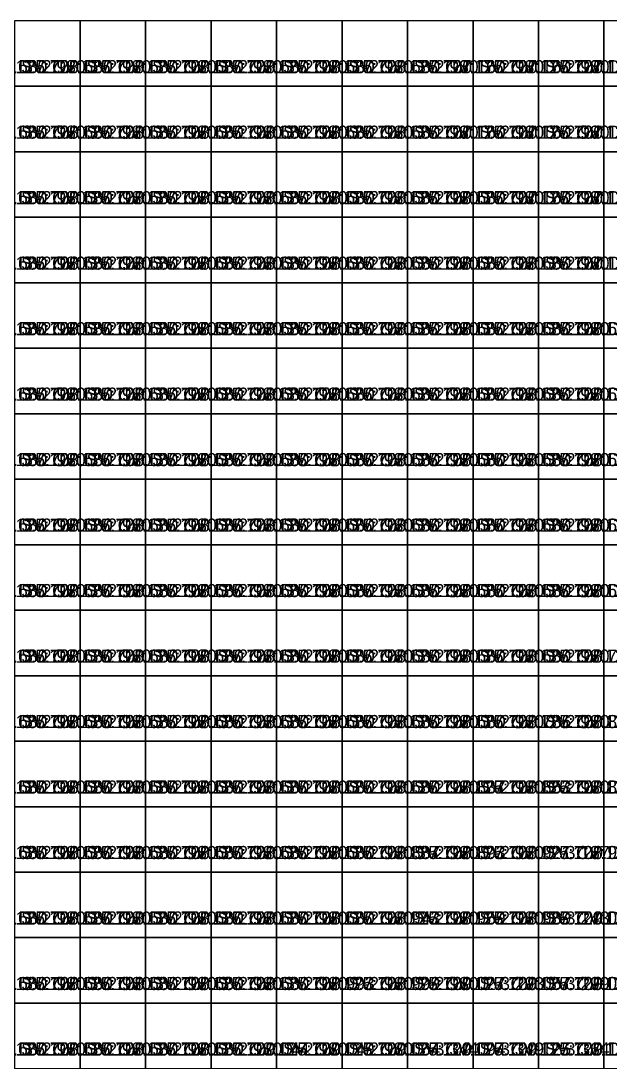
# Model space of a CAD drawing. Header units: metres. Extents: x 287857 to 287981, y 62957 to 63018.
# Drawn here: x 287875.02 to 287884.02, y 63001.93 to 63017.83 of the extents above; entities that cross this region are included whole.
import ezdxf

# ---------------------------------------------------------------- set-up
doc = ezdxf.new("R2010")
doc.units = ezdxf.units.M
doc.layers.add('CORR-CUT', color=7, linetype='Continuous', true_color=0x3b82f6)
doc.layers.add('CORR-DIFF-TXT', color=7, linetype='Continuous', true_color=0xffffff)

msp = doc.modelspace()

# ---------------------------------------------------------------- linework, layer by layer
at = {"layer": 'CORR-CUT'}
for points in [[(287874.925, 63016.831, 128.68), (287875.925, 63016.831, 128.68), (287875.925, 63017.831, 128.68), (287874.925, 63017.831, 128.68), (287874.925, 63016.831, 128.68)], [(287875.925, 63016.831, 128.68), (287876.925, 63016.831, 128.68), (287876.925, 63017.831, 128.68), (287875.925, 63017.831, 128.68), (287875.925, 63016.831, 128.68)], [(287876.925, 63016.831, 128.68), (287877.925, 63016.831, 128.68), (287877.925, 63017.831, 128.68), (287876.925, 63017.831, 128.68), (287876.925, 63016.831, 128.68)], [(287877.925, 63016.831, 128.68), (287878.925, 63016.831, 128.68), (287878.925, 63017.831, 128.68), (287877.925, 63017.831, 128.68), (287877.925, 63016.831, 128.68)], [(287878.925, 63016.831, 128.68), (287879.925, 63016.831, 128.68), (287879.925, 63017.831, 128.68), (287878.925, 63017.831, 128.68), (287878.925, 63016.831, 128.68)], [(287879.925, 63016.831, 128.68), (287880.925, 63016.831, 128.68), (287880.925, 63017.831, 128.68), (287879.925, 63017.831, 128.68), (287879.925, 63016.831, 128.68)], [(287880.925, 63016.831, 127.16), (287881.925, 63016.831, 127.16), (287881.925, 63017.831, 127.16), (287880.925, 63017.831, 127.16), (287880.925, 63016.831, 127.16)], [(287881.925, 63016.831, 127.16), (287882.925, 63016.831, 127.16), (287882.925, 63017.831, 127.16), (287881.925, 63017.831, 127.16), (287881.925, 63016.831, 127.16)], [(287882.925, 63016.831, 127.16), (287883.925, 63016.831, 127.16), (287883.925, 63017.831, 127.16), (287882.925, 63017.831, 127.16), (287882.925, 63016.831, 127.16)], [(287883.925, 63016.831, 127.16), (287884.925, 63016.831, 127.16), (287884.925, 63017.831, 127.16), (287883.925, 63017.831, 127.16), (287883.925, 63016.831, 127.16)], [(287874.925, 63015.831, 128.68), (287875.925, 63015.831, 128.68), (287875.925, 63016.831, 128.68), (287874.925, 63016.831, 128.68), (287874.925, 63015.831, 128.68)], [(287875.925, 63015.831, 128.68), (287876.925, 63015.831, 128.68), (287876.925, 63016.831, 128.68), (287875.925, 63016.831, 128.68), (287875.925, 63015.831, 128.68)], [(287876.925, 63015.831, 128.68), (287877.925, 63015.831, 128.68), (287877.925, 63016.831, 128.68), (287876.925, 63016.831, 128.68), (287876.925, 63015.831, 128.68)], [(287877.925, 63015.831, 128.68), (287878.925, 63015.831, 128.68), (287878.925, 63016.831, 128.68), (287877.925, 63016.831, 128.68), (287877.925, 63015.831, 128.68)], [(287878.925, 63015.831, 128.68), (287879.925, 63015.831, 128.68), (287879.925, 63016.831, 128.68), (287878.925, 63016.831, 128.68), (287878.925, 63015.831, 128.68)], [(287879.925, 63015.831, 128.68), (287880.925, 63015.831, 128.68), (287880.925, 63016.831, 128.68), (287879.925, 63016.831, 128.68), (287879.925, 63015.831, 128.68)], [(287880.925, 63015.831, 127.16), (287881.925, 63015.831, 127.16), (287881.925, 63016.831, 127.16), (287880.925, 63016.831, 127.16), (287880.925, 63015.831, 127.16)], [(287881.925, 63015.831, 127.16), (287882.925, 63015.831, 127.16), (287882.925, 63016.831, 127.16), (287881.925, 63016.831, 127.16), (287881.925, 63015.831, 127.16)], [(287882.925, 63015.831, 127.16), (287883.925, 63015.831, 127.16), (287883.925, 63016.831, 127.16), (287882.925, 63016.831, 127.16), (287882.925, 63015.831, 127.16)], [(287883.925, 63015.831, 127.16), (287884.925, 63015.831, 127.16), (287884.925, 63016.831, 127.16), (287883.925, 63016.831, 127.16), (287883.925, 63015.831, 127.16)], [(287874.925, 63014.831, 128.68), (287875.925, 63014.831, 128.68), (287875.925, 63015.831, 128.68), (287874.925, 63015.831, 128.68), (287874.925, 63014.831, 128.68)], [(287875.925, 63014.831, 128.68), (287876.925, 63014.831, 128.68), (287876.925, 63015.831, 128.68), (287875.925, 63015.831, 128.68), (287875.925, 63014.831, 128.68)], [(287876.925, 63014.831, 128.68), (287877.925, 63014.831, 128.68), (287877.925, 63015.831, 128.68), (287876.925, 63015.831, 128.68), (287876.925, 63014.831, 128.68)], [(287877.925, 63014.831, 128.68), (287878.925, 63014.831, 128.68), (287878.925, 63015.831, 128.68), (287877.925, 63015.831, 128.68), (287877.925, 63014.831, 128.68)], [(287878.925, 63014.831, 128.68), (287879.925, 63014.831, 128.68), (287879.925, 63015.831, 128.68), (287878.925, 63015.831, 128.68), (287878.925, 63014.831, 128.68)], [(287879.925, 63014.831, 128.68), (287880.925, 63014.831, 128.68), (287880.925, 63015.831, 128.68), (287879.925, 63015.831, 128.68), (287879.925, 63014.831, 128.68)], [(287880.925, 63014.831, 128.68), (287881.925, 63014.831, 128.68), (287881.925, 63015.831, 128.68), (287880.925, 63015.831, 128.68), (287880.925, 63014.831, 128.68)], [(287881.925, 63014.831, 127.16), (287882.925, 63014.831, 127.16), (287882.925, 63015.831, 127.16), (287881.925, 63015.831, 127.16), (287881.925, 63014.831, 127.16)], [(287882.925, 63014.831, 127.16), (287883.925, 63014.831, 127.16), (287883.925, 63015.831, 127.16), (287882.925, 63015.831, 127.16), (287882.925, 63014.831, 127.16)], [(287883.925, 63014.831, 127.16), (287884.925, 63014.831, 127.16), (287884.925, 63015.831, 127.16), (287883.925, 63015.831, 127.16), (287883.925, 63014.831, 127.16)], [(287874.925, 63013.831, 128.68), (287875.925, 63013.831, 128.68), (287875.925, 63014.831, 128.68), (287874.925, 63014.831, 128.68), (287874.925, 63013.831, 128.68)], [(287875.925, 63013.831, 128.68), (287876.925, 63013.831, 128.68), (287876.925, 63014.831, 128.68), (287875.925, 63014.831, 128.68), (287875.925, 63013.831, 128.68)], [(287876.925, 63013.831, 128.68), (287877.925, 63013.831, 128.68), (287877.925, 63014.831, 128.68), (287876.925, 63014.831, 128.68), (287876.925, 63013.831, 128.68)], [(287877.925, 63013.831, 128.68), (287878.925, 63013.831, 128.68), (287878.925, 63014.831, 128.68), (287877.925, 63014.831, 128.68), (287877.925, 63013.831, 128.68)], [(287878.925, 63013.831, 128.68), (287879.925, 63013.831, 128.68), (287879.925, 63014.831, 128.68), (287878.925, 63014.831, 128.68), (287878.925, 63013.831, 128.68)], [(287879.925, 63013.831, 128.68), (287880.925, 63013.831, 128.68), (287880.925, 63014.831, 128.68), (287879.925, 63014.831, 128.68), (287879.925, 63013.831, 128.68)], [(287880.925, 63013.831, 128.68), (287881.925, 63013.831, 128.68), (287881.925, 63014.831, 128.68), (287880.925, 63014.831, 128.68), (287880.925, 63013.831, 128.68)], [(287881.925, 63013.831, 128.68), (287882.925, 63013.831, 128.68), (287882.925, 63014.831, 128.68), (287881.925, 63014.831, 128.68), (287881.925, 63013.831, 128.68)], [(287882.925, 63013.831, 127.16), (287883.925, 63013.831, 127.16), (287883.925, 63014.831, 127.16), (287882.925, 63014.831, 127.16), (287882.925, 63013.831, 127.16)], [(287883.925, 63013.831, 127.16), (287884.925, 63013.831, 127.16), (287884.925, 63014.831, 127.16), (287883.925, 63014.831, 127.16), (287883.925, 63013.831, 127.16)], [(287874.925, 63012.831, 128.68), (287875.925, 63012.831, 128.68), (287875.925, 63013.831, 128.68), (287874.925, 63013.831, 128.68), (287874.925, 63012.831, 128.68)], [(287875.925, 63012.831, 128.68), (287876.925, 63012.831, 128.68), (287876.925, 63013.831, 128.68), (287875.925, 63013.831, 128.68), (287875.925, 63012.831, 128.68)], [(287876.925, 63012.831, 128.68), (287877.925, 63012.831, 128.68), (287877.925, 63013.831, 128.68), (287876.925, 63013.831, 128.68), (287876.925, 63012.831, 128.68)], [(287877.925, 63012.831, 128.68), (287878.925, 63012.831, 128.68), (287878.925, 63013.831, 128.68), (287877.925, 63013.831, 128.68), (287877.925, 63012.831, 128.68)], [(287878.925, 63012.831, 128.68), (287879.925, 63012.831, 128.68), (287879.925, 63013.831, 128.68), (287878.925, 63013.831, 128.68), (287878.925, 63012.831, 128.68)], [(287879.925, 63012.831, 128.68), (287880.925, 63012.831, 128.68), (287880.925, 63013.831, 128.68), (287879.925, 63013.831, 128.68), (287879.925, 63012.831, 128.68)], [(287880.925, 63012.831, 128.68), (287881.925, 63012.831, 128.68), (287881.925, 63013.831, 128.68), (287880.925, 63013.831, 128.68), (287880.925, 63012.831, 128.68)], [(287881.925, 63012.831, 128.68), (287882.925, 63012.831, 128.68), (287882.925, 63013.831, 128.68), (287881.925, 63013.831, 128.68), (287881.925, 63012.831, 128.68)], [(287882.925, 63012.831, 128.68), (287883.925, 63012.831, 128.68), (287883.925, 63013.831, 128.68), (287882.925, 63013.831, 128.68), (287882.925, 63012.831, 128.68)], [(287883.925, 63012.831, 127.16), (287884.925, 63012.831, 127.16), (287884.925, 63013.831, 127.16), (287883.925, 63013.831, 127.16), (287883.925, 63012.831, 127.16)], [(287874.925, 63011.831, 128.68), (287875.925, 63011.831, 128.68), (287875.925, 63012.831, 128.68), (287874.925, 63012.831, 128.68), (287874.925, 63011.831, 128.68)], [(287875.925, 63011.831, 128.68), (287876.925, 63011.831, 128.68), (287876.925, 63012.831, 128.68), (287875.925, 63012.831, 128.68), (287875.925, 63011.831, 128.68)], [(287876.925, 63011.831, 128.68), (287877.925, 63011.831, 128.68), (287877.925, 63012.831, 128.68), (287876.925, 63012.831, 128.68), (287876.925, 63011.831, 128.68)], [(287877.925, 63011.831, 128.68), (287878.925, 63011.831, 128.68), (287878.925, 63012.831, 128.68), (287877.925, 63012.831, 128.68), (287877.925, 63011.831, 128.68)], [(287878.925, 63011.831, 128.68), (287879.925, 63011.831, 128.68), (287879.925, 63012.831, 128.68), (287878.925, 63012.831, 128.68), (287878.925, 63011.831, 128.68)], [(287879.925, 63011.831, 128.68), (287880.925, 63011.831, 128.68), (287880.925, 63012.831, 128.68), (287879.925, 63012.831, 128.68), (287879.925, 63011.831, 128.68)], [(287880.925, 63011.831, 128.68), (287881.925, 63011.831, 128.68), (287881.925, 63012.831, 128.68), (287880.925, 63012.831, 128.68), (287880.925, 63011.831, 128.68)], [(287881.925, 63011.831, 128.68), (287882.925, 63011.831, 128.68), (287882.925, 63012.831, 128.68), (287881.925, 63012.831, 128.68), (287881.925, 63011.831, 128.68)], [(287882.925, 63011.831, 128.68), (287883.925, 63011.831, 128.68), (287883.925, 63012.831, 128.68), (287882.925, 63012.831, 128.68), (287882.925, 63011.831, 128.68)], [(287883.925, 63011.831, 127.16), (287884.925, 63011.831, 127.16), (287884.925, 63012.831, 127.16), (287883.925, 63012.831, 127.16), (287883.925, 63011.831, 127.16)], [(287874.925, 63010.831, 128.68), (287875.925, 63010.831, 128.68), (287875.925, 63011.831, 128.68), (287874.925, 63011.831, 128.68), (287874.925, 63010.831, 128.68)], [(287875.925, 63010.831, 128.68), (287876.925, 63010.831, 128.68), (287876.925, 63011.831, 128.68), (287875.925, 63011.831, 128.68), (287875.925, 63010.831, 128.68)], [(287876.925, 63010.831, 128.68), (287877.925, 63010.831, 128.68), (287877.925, 63011.831, 128.68), (287876.925, 63011.831, 128.68), (287876.925, 63010.831, 128.68)], [(287877.925, 63010.831, 128.68), (287878.925, 63010.831, 128.68), (287878.925, 63011.831, 128.68), (287877.925, 63011.831, 128.68), (287877.925, 63010.831, 128.68)], [(287878.925, 63010.831, 128.68), (287879.925, 63010.831, 128.68), (287879.925, 63011.831, 128.68), (287878.925, 63011.831, 128.68), (287878.925, 63010.831, 128.68)], [(287879.925, 63010.831, 128.68), (287880.925, 63010.831, 128.68), (287880.925, 63011.831, 128.68), (287879.925, 63011.831, 128.68), (287879.925, 63010.831, 128.68)], [(287880.925, 63010.831, 128.68), (287881.925, 63010.831, 128.68), (287881.925, 63011.831, 128.68), (287880.925, 63011.831, 128.68), (287880.925, 63010.831, 128.68)], [(287881.925, 63010.831, 128.68), (287882.925, 63010.831, 128.68), (287882.925, 63011.831, 128.68), (287881.925, 63011.831, 128.68), (287881.925, 63010.831, 128.68)], [(287882.925, 63010.831, 128.68), (287883.925, 63010.831, 128.68), (287883.925, 63011.831, 128.68), (287882.925, 63011.831, 128.68), (287882.925, 63010.831, 128.68)], [(287883.925, 63010.831, 127.55), (287884.925, 63010.831, 127.55), (287884.925, 63011.831, 127.55), (287883.925, 63011.831, 127.55), (287883.925, 63010.831, 127.55)], [(287874.925, 63009.831, 128.68), (287875.925, 63009.831, 128.68), (287875.925, 63010.831, 128.68), (287874.925, 63010.831, 128.68), (287874.925, 63009.831, 128.68)], [(287875.925, 63009.831, 128.68), (287876.925, 63009.831, 128.68), (287876.925, 63010.831, 128.68), (287875.925, 63010.831, 128.68), (287875.925, 63009.831, 128.68)], [(287876.925, 63009.831, 128.68), (287877.925, 63009.831, 128.68), (287877.925, 63010.831, 128.68), (287876.925, 63010.831, 128.68), (287876.925, 63009.831, 128.68)], [(287877.925, 63009.831, 128.68), (287878.925, 63009.831, 128.68), (287878.925, 63010.831, 128.68), (287877.925, 63010.831, 128.68), (287877.925, 63009.831, 128.68)], [(287878.925, 63009.831, 128.68), (287879.925, 63009.831, 128.68), (287879.925, 63010.831, 128.68), (287878.925, 63010.831, 128.68), (287878.925, 63009.831, 128.68)], [(287879.925, 63009.831, 128.68), (287880.925, 63009.831, 128.68), (287880.925, 63010.831, 128.68), (287879.925, 63010.831, 128.68), (287879.925, 63009.831, 128.68)], [(287880.925, 63009.831, 128.68), (287881.925, 63009.831, 128.68), (287881.925, 63010.831, 128.68), (287880.925, 63010.831, 128.68), (287880.925, 63009.831, 128.68)], [(287881.925, 63009.831, 128.68), (287882.925, 63009.831, 128.68), (287882.925, 63010.831, 128.68), (287881.925, 63010.831, 128.68), (287881.925, 63009.831, 128.68)], [(287882.925, 63009.831, 128.68), (287883.925, 63009.831, 128.68), (287883.925, 63010.831, 128.68), (287882.925, 63010.831, 128.68), (287882.925, 63009.831, 128.68)], [(287883.925, 63009.831, 127.55), (287884.925, 63009.831, 127.55), (287884.925, 63010.831, 127.55), (287883.925, 63010.831, 127.55), (287883.925, 63009.831, 127.55)], [(287874.925, 63008.831, 128.68), (287875.925, 63008.831, 128.68), (287875.925, 63009.831, 128.68), (287874.925, 63009.831, 128.68), (287874.925, 63008.831, 128.68)], [(287875.925, 63008.831, 128.68), (287876.925, 63008.831, 128.68), (287876.925, 63009.831, 128.68), (287875.925, 63009.831, 128.68), (287875.925, 63008.831, 128.68)], [(287876.925, 63008.831, 128.68), (287877.925, 63008.831, 128.68), (287877.925, 63009.831, 128.68), (287876.925, 63009.831, 128.68), (287876.925, 63008.831, 128.68)], [(287877.925, 63008.831, 128.68), (287878.925, 63008.831, 128.68), (287878.925, 63009.831, 128.68), (287877.925, 63009.831, 128.68), (287877.925, 63008.831, 128.68)], [(287878.925, 63008.831, 128.68), (287879.925, 63008.831, 128.68), (287879.925, 63009.831, 128.68), (287878.925, 63009.831, 128.68), (287878.925, 63008.831, 128.68)], [(287879.925, 63008.831, 128.68), (287880.925, 63008.831, 128.68), (287880.925, 63009.831, 128.68), (287879.925, 63009.831, 128.68), (287879.925, 63008.831, 128.68)], [(287880.925, 63008.831, 128.68), (287881.925, 63008.831, 128.68), (287881.925, 63009.831, 128.68), (287880.925, 63009.831, 128.68), (287880.925, 63008.831, 128.68)], [(287881.925, 63008.831, 128.68), (287882.925, 63008.831, 128.68), (287882.925, 63009.831, 128.68), (287881.925, 63009.831, 128.68), (287881.925, 63008.831, 128.68)], [(287882.925, 63008.831, 128.68), (287883.925, 63008.831, 128.68), (287883.925, 63009.831, 128.68), (287882.925, 63009.831, 128.68), (287882.925, 63008.831, 128.68)], [(287883.925, 63008.831, 127.55), (287884.925, 63008.831, 127.55), (287884.925, 63009.831, 127.55), (287883.925, 63009.831, 127.55), (287883.925, 63008.831, 127.55)], [(287874.925, 63007.831, 128.68), (287875.925, 63007.831, 128.68), (287875.925, 63008.831, 128.68), (287874.925, 63008.831, 128.68), (287874.925, 63007.831, 128.68)], [(287875.925, 63007.831, 128.68), (287876.925, 63007.831, 128.68), (287876.925, 63008.831, 128.68), (287875.925, 63008.831, 128.68), (287875.925, 63007.831, 128.68)], [(287876.925, 63007.831, 128.68), (287877.925, 63007.831, 128.68), (287877.925, 63008.831, 128.68), (287876.925, 63008.831, 128.68), (287876.925, 63007.831, 128.68)], [(287877.925, 63007.831, 128.68), (287878.925, 63007.831, 128.68), (287878.925, 63008.831, 128.68), (287877.925, 63008.831, 128.68), (287877.925, 63007.831, 128.68)], [(287878.925, 63007.831, 128.68), (287879.925, 63007.831, 128.68), (287879.925, 63008.831, 128.68), (287878.925, 63008.831, 128.68), (287878.925, 63007.831, 128.68)], [(287879.925, 63007.831, 128.68), (287880.925, 63007.831, 128.68), (287880.925, 63008.831, 128.68), (287879.925, 63008.831, 128.68), (287879.925, 63007.831, 128.68)], [(287880.925, 63007.831, 128.68), (287881.925, 63007.831, 128.68), (287881.925, 63008.831, 128.68), (287880.925, 63008.831, 128.68), (287880.925, 63007.831, 128.68)], [(287881.925, 63007.831, 128.68), (287882.925, 63007.831, 128.68), (287882.925, 63008.831, 128.68), (287881.925, 63008.831, 128.68), (287881.925, 63007.831, 128.68)], [(287882.925, 63007.831, 128.748), (287883.925, 63007.831, 128.748), (287883.925, 63008.831, 128.748), (287882.925, 63008.831, 128.748), (287882.925, 63007.831, 128.748)], [(287883.925, 63007.831, 128.197), (287884.925, 63007.831, 128.197), (287884.925, 63008.831, 128.197), (287883.925, 63008.831, 128.197), (287883.925, 63007.831, 128.197)], [(287874.925, 63006.831, 128.68), (287875.925, 63006.831, 128.68), (287875.925, 63007.831, 128.68), (287874.925, 63007.831, 128.68), (287874.925, 63006.831, 128.68)], [(287875.925, 63006.831, 128.68), (287876.925, 63006.831, 128.68), (287876.925, 63007.831, 128.68), (287875.925, 63007.831, 128.68), (287875.925, 63006.831, 128.68)], [(287876.925, 63006.831, 128.68), (287877.925, 63006.831, 128.68), (287877.925, 63007.831, 128.68), (287876.925, 63007.831, 128.68), (287876.925, 63006.831, 128.68)], [(287877.925, 63006.831, 128.68), (287878.925, 63006.831, 128.68), (287878.925, 63007.831, 128.68), (287877.925, 63007.831, 128.68), (287877.925, 63006.831, 128.68)], [(287878.925, 63006.831, 128.68), (287879.925, 63006.831, 128.68), (287879.925, 63007.831, 128.68), (287878.925, 63007.831, 128.68), (287878.925, 63006.831, 128.68)], [(287879.925, 63006.831, 128.68), (287880.925, 63006.831, 128.68), (287880.925, 63007.831, 128.68), (287879.925, 63007.831, 128.68), (287879.925, 63006.831, 128.68)], [(287880.925, 63006.831, 128.68), (287881.925, 63006.831, 128.68), (287881.925, 63007.831, 128.68), (287880.925, 63007.831, 128.68), (287880.925, 63006.831, 128.68)], [(287881.925, 63006.831, 128.786), (287882.925, 63006.831, 128.786), (287882.925, 63007.831, 128.786), (287881.925, 63007.831, 128.786), (287881.925, 63006.831, 128.786)], [(287882.925, 63006.831, 128.816), (287883.925, 63006.831, 128.816), (287883.925, 63007.831, 128.816), (287882.925, 63007.831, 128.816), (287882.925, 63006.831, 128.816)], [(287883.925, 63006.831, 128.666), (287884.925, 63006.831, 128.666), (287884.925, 63007.831, 128.666), (287883.925, 63007.831, 128.666), (287883.925, 63006.831, 128.666)], [(287874.925, 63005.831, 128.68), (287875.925, 63005.831, 128.68), (287875.925, 63006.831, 128.68), (287874.925, 63006.831, 128.68), (287874.925, 63005.831, 128.68)], [(287875.925, 63005.831, 128.68), (287876.925, 63005.831, 128.68), (287876.925, 63006.831, 128.68), (287875.925, 63006.831, 128.68), (287875.925, 63005.831, 128.68)], [(287876.925, 63005.831, 128.68), (287877.925, 63005.831, 128.68), (287877.925, 63006.831, 128.68), (287876.925, 63006.831, 128.68), (287876.925, 63005.831, 128.68)], [(287877.925, 63005.831, 128.68), (287878.925, 63005.831, 128.68), (287878.925, 63006.831, 128.68), (287877.925, 63006.831, 128.68), (287877.925, 63005.831, 128.68)], [(287878.925, 63005.831, 128.68), (287879.925, 63005.831, 128.68), (287879.925, 63006.831, 128.68), (287878.925, 63006.831, 128.68), (287878.925, 63005.831, 128.68)], [(287879.925, 63005.831, 128.68), (287880.925, 63005.831, 128.68), (287880.925, 63006.831, 128.68), (287879.925, 63006.831, 128.68), (287879.925, 63005.831, 128.68)], [(287880.925, 63005.831, 128.837), (287881.925, 63005.831, 128.837), (287881.925, 63006.831, 128.837), (287880.925, 63006.831, 128.837), (287880.925, 63005.831, 128.837)], [(287881.925, 63005.831, 128.853), (287882.925, 63005.831, 128.853), (287882.925, 63006.831, 128.853), (287881.925, 63006.831, 128.853), (287881.925, 63005.831, 128.853)], [(287882.925, 63005.831, 128.883), (287883.925, 63005.831, 128.883), (287883.925, 63006.831, 128.883), (287882.925, 63006.831, 128.883), (287882.925, 63005.831, 128.883)], [(287883.925, 63005.831, 128.914), (287884.925, 63005.831, 128.914), (287884.925, 63006.831, 128.914), (287883.925, 63006.831, 128.914), (287883.925, 63005.831, 128.914)], [(287874.925, 63004.831, 128.68), (287875.925, 63004.831, 128.68), (287875.925, 63005.831, 128.68), (287874.925, 63005.831, 128.68), (287874.925, 63004.831, 128.68)], [(287875.925, 63004.831, 128.68), (287876.925, 63004.831, 128.68), (287876.925, 63005.831, 128.68), (287875.925, 63005.831, 128.68), (287875.925, 63004.831, 128.68)], [(287876.925, 63004.831, 128.68), (287877.925, 63004.831, 128.68), (287877.925, 63005.831, 128.68), (287876.925, 63005.831, 128.68), (287876.925, 63004.831, 128.68)], [(287877.925, 63004.831, 128.68), (287878.925, 63004.831, 128.68), (287878.925, 63005.831, 128.68), (287877.925, 63005.831, 128.68), (287877.925, 63004.831, 128.68)], [(287878.925, 63004.831, 128.68), (287879.925, 63004.831, 128.68), (287879.925, 63005.831, 128.68), (287878.925, 63005.831, 128.68), (287878.925, 63004.831, 128.68)], [(287879.925, 63004.831, 128.887), (287880.925, 63004.831, 128.887), (287880.925, 63005.831, 128.887), (287879.925, 63005.831, 128.887), (287879.925, 63004.831, 128.887)], [(287880.925, 63004.831, 128.893), (287881.925, 63004.831, 128.893), (287881.925, 63005.831, 128.893), (287880.925, 63005.831, 128.893), (287880.925, 63004.831, 128.893)], [(287881.925, 63004.831, 128.921), (287882.925, 63004.831, 128.921), (287882.925, 63005.831, 128.921), (287881.925, 63005.831, 128.921), (287881.925, 63004.831, 128.921)], [(287882.925, 63004.831, 128.951), (287883.925, 63004.831, 128.951), (287883.925, 63005.831, 128.951), (287882.925, 63005.831, 128.951), (287882.925, 63004.831, 128.951)], [(287883.925, 63004.831, 128.981), (287884.925, 63004.831, 128.981), (287884.925, 63005.831, 128.981), (287883.925, 63005.831, 128.981), (287883.925, 63004.831, 128.981)], [(287874.925, 63003.831, 128.68), (287875.925, 63003.831, 128.68), (287875.925, 63004.831, 128.68), (287874.925, 63004.831, 128.68), (287874.925, 63003.831, 128.68)], [(287875.925, 63003.831, 128.68), (287876.925, 63003.831, 128.68), (287876.925, 63004.831, 128.68), (287875.925, 63004.831, 128.68), (287875.925, 63003.831, 128.68)], [(287876.925, 63003.831, 128.68), (287877.925, 63003.831, 128.68), (287877.925, 63004.831, 128.68), (287876.925, 63004.831, 128.68), (287876.925, 63003.831, 128.68)], [(287877.925, 63003.831, 128.68), (287878.925, 63003.831, 128.68), (287878.925, 63004.831, 128.68), (287877.925, 63004.831, 128.68), (287877.925, 63003.831, 128.68)], [(287878.925, 63003.831, 128.68), (287879.925, 63003.831, 128.68), (287879.925, 63004.831, 128.68), (287878.925, 63004.831, 128.68), (287878.925, 63003.831, 128.68)], [(287879.925, 63003.831, 128.943), (287880.925, 63003.831, 128.943), (287880.925, 63004.831, 128.943), (287879.925, 63004.831, 128.943), (287879.925, 63003.831, 128.943)], [(287880.925, 63003.831, 128.959), (287881.925, 63003.831, 128.959), (287881.925, 63004.831, 128.959), (287880.925, 63004.831, 128.959), (287880.925, 63003.831, 128.959)], [(287881.925, 63003.831, 128.989), (287882.925, 63003.831, 128.989), (287882.925, 63004.831, 128.989), (287881.925, 63004.831, 128.989), (287881.925, 63003.831, 128.989)], [(287882.925, 63003.831, 129.019), (287883.925, 63003.831, 129.019), (287883.925, 63004.831, 129.019), (287882.925, 63004.831, 129.019), (287882.925, 63003.831, 129.019)], [(287883.925, 63003.831, 129.049), (287884.925, 63003.831, 129.049), (287884.925, 63004.831, 129.049), (287883.925, 63004.831, 129.049), (287883.925, 63003.831, 129.049)], [(287874.925, 63002.831, 128.68), (287875.925, 63002.831, 128.68), (287875.925, 63003.831, 128.68), (287874.925, 63003.831, 128.68), (287874.925, 63002.831, 128.68)], [(287875.925, 63002.831, 128.68), (287876.925, 63002.831, 128.68), (287876.925, 63003.831, 128.68), (287875.925, 63003.831, 128.68), (287875.925, 63002.831, 128.68)], [(287876.925, 63002.831, 128.68), (287877.925, 63002.831, 128.68), (287877.925, 63003.831, 128.68), (287876.925, 63003.831, 128.68), (287876.925, 63002.831, 128.68)], [(287877.925, 63002.831, 128.68), (287878.925, 63002.831, 128.68), (287878.925, 63003.831, 128.68), (287877.925, 63003.831, 128.68), (287877.925, 63002.831, 128.68)], [(287878.925, 63002.831, 128.993), (287879.925, 63002.831, 128.993), (287879.925, 63003.831, 128.993), (287878.925, 63003.831, 128.993), (287878.925, 63002.831, 128.993)], [(287879.925, 63002.831, 128.999), (287880.925, 63002.831, 128.999), (287880.925, 63003.831, 128.999), (287879.925, 63003.831, 128.999), (287879.925, 63002.831, 128.999)], [(287880.925, 63002.831, 129.027), (287881.925, 63002.831, 129.027), (287881.925, 63003.831, 129.027), (287880.925, 63003.831, 129.027), (287880.925, 63002.831, 129.027)], [(287881.925, 63002.831, 129.057), (287882.925, 63002.831, 129.057), (287882.925, 63003.831, 129.057), (287881.925, 63003.831, 129.057), (287881.925, 63002.831, 129.057)], [(287882.925, 63002.831, 129.087), (287883.925, 63002.831, 129.087), (287883.925, 63003.831, 129.087), (287882.925, 63003.831, 129.087), (287882.925, 63002.831, 129.087)], [(287883.925, 63002.831, 129.117), (287884.925, 63002.831, 129.117), (287884.925, 63003.831, 129.117), (287883.925, 63003.831, 129.117), (287883.925, 63002.831, 129.117)], [(287874.925, 63001.831, 128.68), (287875.925, 63001.831, 128.68), (287875.925, 63002.831, 128.68), (287874.925, 63002.831, 128.68), (287874.925, 63001.831, 128.68)], [(287875.925, 63001.831, 128.68), (287876.925, 63001.831, 128.68), (287876.925, 63002.831, 128.68), (287875.925, 63002.831, 128.68), (287875.925, 63001.831, 128.68)], [(287876.925, 63001.831, 128.68), (287877.925, 63001.831, 128.68), (287877.925, 63002.831, 128.68), (287876.925, 63002.831, 128.68), (287876.925, 63001.831, 128.68)], [(287877.925, 63001.831, 129.044), (287878.925, 63001.831, 129.044), (287878.925, 63002.831, 129.044), (287877.925, 63002.831, 129.044), (287877.925, 63001.831, 129.044)], [(287878.925, 63001.831, 129.049), (287879.925, 63001.831, 129.049), (287879.925, 63002.831, 129.049), (287878.925, 63002.831, 129.049), (287878.925, 63001.831, 129.049)], [(287879.925, 63001.831, 129.064), (287880.925, 63001.831, 129.064), (287880.925, 63002.831, 129.064), (287879.925, 63002.831, 129.064), (287879.925, 63001.831, 129.064)], [(287880.925, 63001.831, 129.094), (287881.925, 63001.831, 129.094), (287881.925, 63002.831, 129.094), (287880.925, 63002.831, 129.094), (287880.925, 63001.831, 129.094)], [(287881.925, 63001.831, 129.125), (287882.925, 63001.831, 129.125), (287882.925, 63002.831, 129.125), (287881.925, 63002.831, 129.125), (287881.925, 63001.831, 129.125)], [(287882.925, 63001.831, 129.155), (287883.925, 63001.831, 129.155), (287883.925, 63002.831, 129.155), (287882.925, 63002.831, 129.155), (287882.925, 63001.831, 129.155)], [(287883.925, 63001.831, 129.185), (287884.925, 63001.831, 129.185), (287884.925, 63002.831, 129.185), (287883.925, 63002.831, 129.185), (287883.925, 63001.831, 129.185)]]:
    msp.add_polyline3d(points, dxfattribs=at)

# ---------------------------------------------------------------- texts
at = {"layer": 'CORR-DIFF-TXT'}
for s, p in [('SV:128.680 CV:125.700 D:-2.980', (287872.025, 63017.031, 128.68)), ('SV:128.680 CV:125.700 D:-2.980', (287873.025, 63017.031, 128.68)), ('SV:128.680 CV:125.700 D:-2.980', (287874.025, 63017.031, 128.68)), ('SV:128.680 CV:125.700 D:-2.980', (287875.025, 63017.031, 128.68)), ('SV:128.680 CV:125.700 D:-2.980', (287876.025, 63017.031, 128.68)), ('SV:128.680 CV:125.700 D:-2.980', (287877.025, 63017.031, 128.68)), ('SV:128.680 CV:125.700 D:-2.980', (287878.025, 63017.031, 128.68)), ('SV:128.680 CV:125.700 D:-2.980', (287879.025, 63017.031, 128.68)), ('SV:128.680 CV:125.700 D:-2.980', (287880.025, 63017.031, 128.68)), ('SV:127.160 CV:125.700 D:-1.460', (287881.025, 63017.031, 127.16)), ('SV:127.160 CV:125.700 D:-1.460', (287882.025, 63017.031, 127.16)), ('SV:127.160 CV:125.700 D:-1.460', (287883.025, 63017.031, 127.16)), ('SV:128.680 CV:125.700 D:-2.980', (287872.025, 63016.031, 128.68)), ('SV:128.680 CV:125.700 D:-2.980', (287873.025, 63016.031, 128.68)), ('SV:128.680 CV:125.700 D:-2.980', (287874.025, 63016.031, 128.68)), ('SV:128.680 CV:125.700 D:-2.980', (287875.025, 63016.031, 128.68)), ('SV:128.680 CV:125.700 D:-2.980', (287876.025, 63016.031, 128.68)), ('SV:128.680 CV:125.700 D:-2.980', (287877.025, 63016.031, 128.68)), ('SV:128.680 CV:125.700 D:-2.980', (287878.025, 63016.031, 128.68)), ('SV:128.680 CV:125.700 D:-2.980', (287879.025, 63016.031, 128.68)), ('SV:128.680 CV:125.700 D:-2.980', (287880.025, 63016.031, 128.68)), ('SV:127.160 CV:125.700 D:-1.460', (287881.025, 63016.031, 127.16)), ('SV:127.160 CV:125.700 D:-1.460', (287882.025, 63016.031, 127.16)), ('SV:127.160 CV:125.700 D:-1.460', (287883.025, 63016.031, 127.16)), ('SV:128.680 CV:125.700 D:-2.980', (287872.025, 63015.031, 128.68)), ('SV:128.680 CV:125.700 D:-2.980', (287873.025, 63015.031, 128.68)), ('SV:128.680 CV:125.700 D:-2.980', (287874.025, 63015.031, 128.68)), ('SV:128.680 CV:125.700 D:-2.980', (287875.025, 63015.031, 128.68)), ('SV:128.680 CV:125.700 D:-2.980', (287876.025, 63015.031, 128.68)), ('SV:128.680 CV:125.700 D:-2.980', (287877.025, 63015.031, 128.68)), ('SV:128.680 CV:125.700 D:-2.980', (287878.025, 63015.031, 128.68)), ('SV:128.680 CV:125.700 D:-2.980', (287879.025, 63015.031, 128.68)), ('SV:128.680 CV:125.700 D:-2.980', (287880.025, 63015.031, 128.68)), ('SV:128.680 CV:125.700 D:-2.980', (287881.025, 63015.031, 128.68)), ('SV:127.160 CV:125.700 D:-1.460', (287882.025, 63015.031, 127.16)), ('SV:127.160 CV:125.700 D:-1.460', (287883.025, 63015.031, 127.16)), ('SV:128.680 CV:125.700 D:-2.980', (287872.025, 63014.031, 128.68)), ('SV:128.680 CV:125.700 D:-2.980', (287873.025, 63014.031, 128.68)), ('SV:128.680 CV:125.700 D:-2.980', (287874.025, 63014.031, 128.68)), ('SV:128.680 CV:125.700 D:-2.980', (287875.025, 63014.031, 128.68)), ('SV:128.680 CV:125.700 D:-2.980', (287876.025, 63014.031, 128.68)), ('SV:128.680 CV:125.700 D:-2.980', (287877.025, 63014.031, 128.68)), ('SV:128.680 CV:125.700 D:-2.980', (287878.025, 63014.031, 128.68)), ('SV:128.680 CV:125.700 D:-2.980', (287879.025, 63014.031, 128.68)), ('SV:128.680 CV:125.700 D:-2.980', (287880.025, 63014.031, 128.68)), ('SV:128.680 CV:125.700 D:-2.980', (287881.025, 63014.031, 128.68)), ('SV:128.680 CV:125.700 D:-2.980', (287882.025, 63014.031, 128.68)), ('SV:127.160 CV:125.700 D:-1.460', (287883.025, 63014.031, 127.16)), ('SV:128.680 CV:125.700 D:-2.980', (287872.025, 63013.031, 128.68)), ('SV:128.680 CV:125.700 D:-2.980', (287873.025, 63013.031, 128.68)), ('SV:128.680 CV:125.700 D:-2.980', (287874.025, 63013.031, 128.68)), ('SV:128.680 CV:125.700 D:-2.980', (287875.025, 63013.031, 128.68)), ('SV:128.680 CV:125.700 D:-2.980', (287876.025, 63013.031, 128.68)), ('SV:128.680 CV:125.700 D:-2.980', (287877.025, 63013.031, 128.68)), ('SV:128.680 CV:125.700 D:-2.980', (287878.025, 63013.031, 128.68)), ('SV:128.680 CV:125.700 D:-2.980', (287879.025, 63013.031, 128.68)), ('SV:128.680 CV:125.700 D:-2.980', (287880.025, 63013.031, 128.68)), ('SV:128.680 CV:125.700 D:-2.980', (287881.025, 63013.031, 128.68)), ('SV:128.680 CV:125.700 D:-2.980', (287882.025, 63013.031, 128.68)), ('SV:128.680 CV:125.700 D:-2.980', (287883.025, 63013.031, 128.68)), ('SV:128.680 CV:125.700 D:-2.980', (287872.025, 63012.031, 128.68)), ('SV:128.680 CV:125.700 D:-2.980', (287873.025, 63012.031, 128.68)), ('SV:128.680 CV:125.700 D:-2.980', (287874.025, 63012.031, 128.68)), ('SV:128.680 CV:125.700 D:-2.980', (287875.025, 63012.031, 128.68)), ('SV:128.680 CV:125.700 D:-2.980', (287876.025, 63012.031, 128.68)), ('SV:128.680 CV:125.700 D:-2.980', (287877.025, 63012.031, 128.68)), ('SV:128.680 CV:125.700 D:-2.980', (287878.025, 63012.031, 128.68)), ('SV:128.680 CV:125.700 D:-2.980', (287879.025, 63012.031, 128.68)), ('SV:128.680 CV:125.700 D:-2.980', (287880.025, 63012.031, 128.68)), ('SV:128.680 CV:125.700 D:-2.980', (287881.025, 63012.031, 128.68)), ('SV:128.680 CV:125.700 D:-2.980', (287882.025, 63012.031, 128.68)), ('SV:128.680 CV:125.700 D:-2.980', (287883.025, 63012.031, 128.68)), ('SV:128.680 CV:125.700 D:-2.980', (287872.025, 63011.031, 128.68)), ('SV:128.680 CV:125.700 D:-2.980', (287873.025, 63011.031, 128.68)), ('SV:128.680 CV:125.700 D:-2.980', (287874.025, 63011.031, 128.68)), ('SV:128.680 CV:125.700 D:-2.980', (287875.025, 63011.031, 128.68)), ('SV:128.680 CV:125.700 D:-2.980', (287876.025, 63011.031, 128.68)), ('SV:128.680 CV:125.700 D:-2.980', (287877.025, 63011.031, 128.68)), ('SV:128.680 CV:125.700 D:-2.980', (287878.025, 63011.031, 128.68)), ('SV:128.680 CV:125.700 D:-2.980', (287879.025, 63011.031, 128.68)), ('SV:128.680 CV:125.700 D:-2.980', (287880.025, 63011.031, 128.68)), ('SV:128.680 CV:125.700 D:-2.980', (287881.025, 63011.031, 128.68)), ('SV:128.680 CV:125.700 D:-2.980', (287882.025, 63011.031, 128.68)), ('SV:128.680 CV:125.700 D:-2.980', (287883.025, 63011.031, 128.68)), ('SV:128.680 CV:125.700 D:-2.980', (287872.025, 63010.031, 128.68)), ('SV:128.680 CV:125.700 D:-2.980', (287873.025, 63010.031, 128.68)), ('SV:128.680 CV:125.700 D:-2.980', (287874.025, 63010.031, 128.68)), ('SV:128.680 CV:125.700 D:-2.980', (287875.025, 63010.031, 128.68)), ('SV:128.680 CV:125.700 D:-2.980', (287876.025, 63010.031, 128.68)), ('SV:128.680 CV:125.700 D:-2.980', (287877.025, 63010.031, 128.68)), ('SV:128.680 CV:125.700 D:-2.980', (287878.025, 63010.031, 128.68)), ('SV:128.680 CV:125.700 D:-2.980', (287879.025, 63010.031, 128.68)), ('SV:128.680 CV:125.700 D:-2.980', (287880.025, 63010.031, 128.68)), ('SV:128.680 CV:125.700 D:-2.980', (287881.025, 63010.031, 128.68)), ('SV:128.680 CV:125.700 D:-2.980', (287882.025, 63010.031, 128.68)), ('SV:128.680 CV:125.700 D:-2.980', (287883.025, 63010.031, 128.68)), ('SV:128.680 CV:125.700 D:-2.980', (287872.025, 63009.031, 128.68)), ('SV:128.680 CV:125.700 D:-2.980', (287873.025, 63009.031, 128.68)), ('SV:128.680 CV:125.700 D:-2.980', (287874.025, 63009.031, 128.68)), ('SV:128.680 CV:125.700 D:-2.980', (287875.025, 63009.031, 128.68)), ('SV:128.680 CV:125.700 D:-2.980', (287876.025, 63009.031, 128.68)), ('SV:128.680 CV:125.700 D:-2.980', (287877.025, 63009.031, 128.68)), ('SV:128.680 CV:125.700 D:-2.980', (287878.025, 63009.031, 128.68)), ('SV:128.680 CV:125.700 D:-2.980', (287879.025, 63009.031, 128.68)), ('SV:128.680 CV:125.700 D:-2.980', (287880.025, 63009.031, 128.68)), ('SV:128.680 CV:125.700 D:-2.980', (287881.025, 63009.031, 128.68)), ('SV:128.680 CV:125.700 D:-2.980', (287882.025, 63009.031, 128.68)), ('SV:128.680 CV:125.700 D:-2.980', (287883.025, 63009.031, 128.68)), ('SV:128.680 CV:125.700 D:-2.980', (287872.025, 63008.031, 128.68)), ('SV:128.680 CV:125.700 D:-2.980', (287873.025, 63008.031, 128.68)), ('SV:128.680 CV:125.700 D:-2.980', (287874.025, 63008.031, 128.68)), ('SV:128.680 CV:125.700 D:-2.980', (287875.025, 63008.031, 128.68)), ('SV:128.680 CV:125.700 D:-2.980', (287876.025, 63008.031, 128.68)), ('SV:128.680 CV:125.700 D:-2.980', (287877.025, 63008.031, 128.68)), ('SV:128.680 CV:125.700 D:-2.980', (287878.025, 63008.031, 128.68)), ('SV:128.680 CV:125.700 D:-2.980', (287879.025, 63008.031, 128.68)), ('SV:128.680 CV:125.700 D:-2.980', (287880.025, 63008.031, 128.68)), ('SV:128.680 CV:125.700 D:-2.980', (287881.025, 63008.031, 128.68)), ('SV:128.680 CV:125.700 D:-2.980', (287882.025, 63008.031, 128.68)), ('SV:128.748 CV:125.700 D:-3.048', (287883.025, 63008.031, 128.748)), ('SV:128.680 CV:125.700 D:-2.980', (287872.025, 63007.031, 128.68)), ('SV:128.680 CV:125.700 D:-2.980', (287873.025, 63007.031, 128.68)), ('SV:128.680 CV:125.700 D:-2.980', (287874.025, 63007.031, 128.68)), ('SV:128.680 CV:125.700 D:-2.980', (287875.025, 63007.031, 128.68)), ('SV:128.680 CV:125.700 D:-2.980', (287876.025, 63007.031, 128.68)), ('SV:128.680 CV:125.700 D:-2.980', (287877.025, 63007.031, 128.68)), ('SV:128.680 CV:125.700 D:-2.980', (287878.025, 63007.031, 128.68)), ('SV:128.680 CV:125.700 D:-2.980', (287879.025, 63007.031, 128.68)), ('SV:128.680 CV:125.700 D:-2.980', (287880.025, 63007.031, 128.68)), ('SV:128.680 CV:125.700 D:-2.980', (287881.025, 63007.031, 128.68)), ('SV:128.786 CV:125.700 D:-3.086', (287882.025, 63007.031, 128.786)), ('SV:128.816 CV:125.700 D:-3.116', (287883.025, 63007.031, 128.816)), ('SV:128.680 CV:125.700 D:-2.980', (287872.025, 63006.031, 128.68)), ('SV:128.680 CV:125.700 D:-2.980', (287873.025, 63006.031, 128.68)), ('SV:128.680 CV:125.700 D:-2.980', (287874.025, 63006.031, 128.68)), ('SV:128.680 CV:125.700 D:-2.980', (287875.025, 63006.031, 128.68)), ('SV:128.680 CV:125.700 D:-2.980', (287876.025, 63006.031, 128.68)), ('SV:128.680 CV:125.700 D:-2.980', (287877.025, 63006.031, 128.68)), ('SV:128.680 CV:125.700 D:-2.980', (287878.025, 63006.031, 128.68)), ('SV:128.680 CV:125.700 D:-2.980', (287879.025, 63006.031, 128.68)), ('SV:128.680 CV:125.700 D:-2.980', (287880.025, 63006.031, 128.68)), ('SV:128.837 CV:125.700 D:-3.137', (287881.025, 63006.031, 128.837)), ('SV:128.853 CV:125.700 D:-3.153', (287882.025, 63006.031, 128.853)), ('SV:128.883 CV:125.700 D:-3.183', (287883.025, 63006.031, 128.883)), ('SV:128.680 CV:125.700 D:-2.980', (287872.025, 63005.031, 128.68)), ('SV:128.680 CV:125.700 D:-2.980', (287873.025, 63005.031, 128.68)), ('SV:128.680 CV:125.700 D:-2.980', (287874.025, 63005.031, 128.68)), ('SV:128.680 CV:125.700 D:-2.980', (287875.025, 63005.031, 128.68)), ('SV:128.680 CV:125.700 D:-2.980', (287876.025, 63005.031, 128.68)), ('SV:128.680 CV:125.700 D:-2.980', (287877.025, 63005.031, 128.68)), ('SV:128.680 CV:125.700 D:-2.980', (287878.025, 63005.031, 128.68)), ('SV:128.680 CV:125.700 D:-2.980', (287879.025, 63005.031, 128.68)), ('SV:128.887 CV:125.700 D:-3.187', (287880.025, 63005.031, 128.887)), ('SV:128.893 CV:125.700 D:-3.193', (287881.025, 63005.031, 128.893)), ('SV:128.921 CV:125.700 D:-3.221', (287882.025, 63005.031, 128.921)), ('SV:128.951 CV:125.700 D:-3.251', (287883.025, 63005.031, 128.951)), ('SV:128.680 CV:125.700 D:-2.980', (287872.025, 63004.031, 128.68)), ('SV:128.680 CV:125.700 D:-2.980', (287873.025, 63004.031, 128.68)), ('SV:128.680 CV:125.700 D:-2.980', (287874.025, 63004.031, 128.68)), ('SV:128.680 CV:125.700 D:-2.980', (287875.025, 63004.031, 128.68)), ('SV:128.680 CV:125.700 D:-2.980', (287876.025, 63004.031, 128.68)), ('SV:128.680 CV:125.700 D:-2.980', (287877.025, 63004.031, 128.68)), ('SV:128.680 CV:125.700 D:-2.980', (287878.025, 63004.031, 128.68)), ('SV:128.680 CV:125.700 D:-2.980', (287879.025, 63004.031, 128.68)), ('SV:128.943 CV:125.700 D:-3.243', (287880.025, 63004.031, 128.943)), ('SV:128.959 CV:125.700 D:-3.259', (287881.025, 63004.031, 128.959)), ('SV:128.989 CV:125.700 D:-3.289', (287882.025, 63004.031, 128.989)), ('SV:129.019 CV:125.700 D:-3.319', (287883.025, 63004.031, 129.019)), ('SV:128.680 CV:125.700 D:-2.980', (287872.025, 63003.031, 128.68)), ('SV:128.680 CV:125.700 D:-2.980', (287873.025, 63003.031, 128.68)), ('SV:128.680 CV:125.700 D:-2.980', (287874.025, 63003.031, 128.68)), ('SV:128.680 CV:125.700 D:-2.980', (287875.025, 63003.031, 128.68)), ('SV:128.680 CV:125.700 D:-2.980', (287876.025, 63003.031, 128.68)), ('SV:128.680 CV:125.700 D:-2.980', (287877.025, 63003.031, 128.68)), ('SV:128.680 CV:125.700 D:-2.980', (287878.025, 63003.031, 128.68)), ('SV:128.993 CV:125.700 D:-3.293', (287879.025, 63003.031, 128.993)), ('SV:128.999 CV:125.700 D:-3.299', (287880.025, 63003.031, 128.999)), ('SV:129.027 CV:125.700 D:-3.327', (287881.025, 63003.031, 129.027)), ('SV:129.057 CV:125.700 D:-3.357', (287882.025, 63003.031, 129.057)), ('SV:129.087 CV:125.700 D:-3.387', (287883.025, 63003.031, 129.087)), ('SV:128.680 CV:125.700 D:-2.980', (287872.025, 63002.031, 128.68)), ('SV:128.680 CV:125.700 D:-2.980', (287873.025, 63002.031, 128.68)), ('SV:128.680 CV:125.700 D:-2.980', (287874.025, 63002.031, 128.68)), ('SV:128.680 CV:125.700 D:-2.980', (287875.025, 63002.031, 128.68)), ('SV:128.680 CV:125.700 D:-2.980', (287876.025, 63002.031, 128.68)), ('SV:128.680 CV:125.700 D:-2.980', (287877.025, 63002.031, 128.68)), ('SV:129.044 CV:125.700 D:-3.344', (287878.025, 63002.031, 129.044)), ('SV:129.049 CV:125.700 D:-3.349', (287879.025, 63002.031, 129.049)), ('SV:129.064 CV:125.700 D:-3.364', (287880.025, 63002.031, 129.064)), ('SV:129.094 CV:125.700 D:-3.394', (287881.025, 63002.031, 129.094)), ('SV:129.125 CV:125.700 D:-3.425', (287882.025, 63002.031, 129.125)), ('SV:129.155 CV:125.700 D:-3.455', (287883.025, 63002.031, 129.155))]:
    msp.add_text(s, height=0.2, dxfattribs=at).set_placement(p)

doc.saveas('drawing.dxf')
